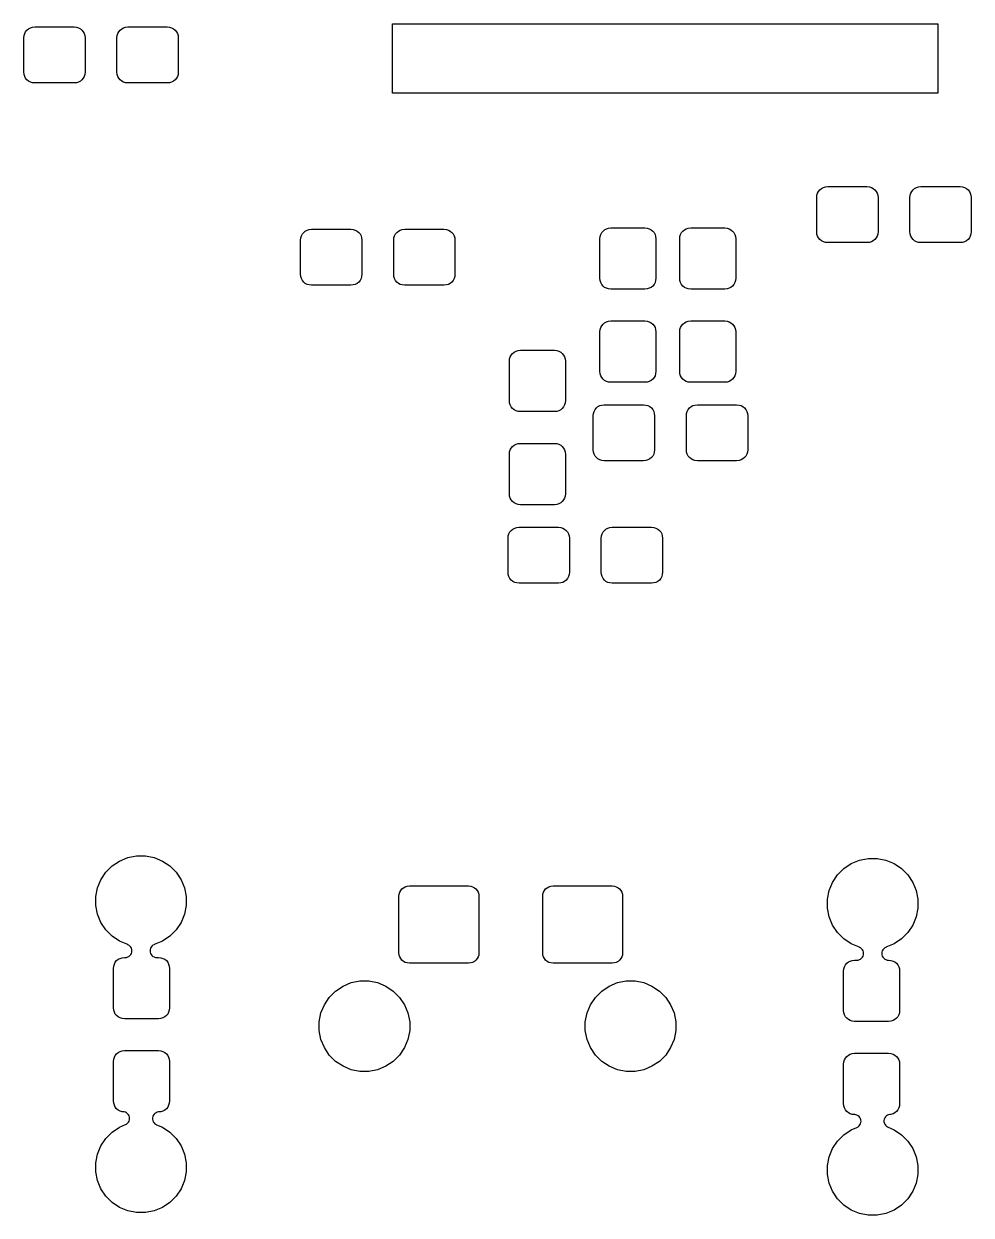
# Model space of a CAD drawing. Extents: x 52 to 208, y -131 to -34.
# Drawn here: x 163.76 to 181.57, y -107.73 to -85.35 of the extents above; entities that cross this region are included whole.
import ezdxf

# ---------------------------------------------------------------- set-up
doc = ezdxf.new("R2010")
doc.units = 0
doc.header["$MEASUREMENT"] = 0
doc.layers.add('BLACK', color=7, linetype='CONTINUOUS')

msp = doc.modelspace()

# ---------------------------------------------------------------- linework, layer by layer
at = {"layer": 'BLACK', "linetype": 'CONTINUOUS'}
for p, q in [((163.781, -85.532), (163.799, -85.4974)), ((163.799, -85.4974), (163.824, -85.4672)), ((163.824, -85.4672), (163.854, -85.4423)), ((163.854, -85.4423), (163.889, -85.4238)), ((163.889, -85.4238), (163.927, -85.4124)), ((163.927, -85.4124), (163.972, -85.408)), ((163.972, -85.408), (164.71, -85.408)), ((164.71, -85.408), (164.755, -85.4124)), ((164.755, -85.4124), (164.793, -85.4238)), ((164.793, -85.4238), (164.828, -85.4423)), ((164.828, -85.4423), (164.858, -85.4672)), ((164.858, -85.4672), (164.883, -85.4974)), ((164.883, -85.4974), (164.901, -85.532)), ((165.531, -85.532), (165.549, -85.4974)), ((165.549, -85.4974), (165.574, -85.4672)), ((165.574, -85.4672), (165.604, -85.4423)), ((165.604, -85.4423), (165.639, -85.4238)), ((165.639, -85.4238), (165.677, -85.4124)), ((165.677, -85.4124), (165.722, -85.408)), ((165.722, -85.408), (166.46, -85.408)), ((166.46, -85.408), (166.505, -85.4124)), ((166.505, -85.4124), (166.543, -85.4238)), ((166.543, -85.4238), (166.578, -85.4423)), ((166.578, -85.4423), (166.608, -85.4672)), ((166.608, -85.4672), (166.633, -85.4974)), ((166.633, -85.4974), (166.651, -85.532)), ((170.69, -86.651), (170.69, -85.349)), ((170.69, -85.349), (180.942, -85.349)), ((180.942, -85.349), (180.942, -86.651)), ((163.765, -85.6146), (163.769, -85.5695)), ((163.765, -86.2534), (163.765, -85.6146)), ((163.769, -85.5695), (163.781, -85.532)), ((164.901, -85.532), (164.913, -85.5695)), ((164.913, -85.5695), (164.917, -85.6146)), ((164.917, -85.6146), (164.917, -86.2534)), ((165.515, -85.6146), (165.519, -85.5695)), ((165.515, -86.2534), (165.515, -85.6146)), ((165.519, -85.5695), (165.531, -85.532)), ((166.651, -85.532), (166.663, -85.5695)), ((166.663, -85.5695), (166.667, -85.6146)), ((166.667, -85.6146), (166.667, -86.2534)), ((163.769, -86.2985), (163.765, -86.2534)), ((163.781, -86.336), (163.769, -86.2985)), ((163.799, -86.3706), (163.781, -86.336)), ((163.824, -86.4008), (163.799, -86.3706)), ((163.854, -86.4257), (163.824, -86.4008)), ((164.858, -86.4008), (164.828, -86.4257)), ((164.883, -86.3706), (164.858, -86.4008)), ((164.901, -86.336), (164.883, -86.3706)), ((164.913, -86.2985), (164.901, -86.336)), ((164.917, -86.2534), (164.913, -86.2985)), ((165.519, -86.2985), (165.515, -86.2534)), ((165.531, -86.336), (165.519, -86.2985)), ((165.549, -86.3706), (165.531, -86.336)), ((165.574, -86.4008), (165.549, -86.3706)), ((165.604, -86.4257), (165.574, -86.4008)), ((166.608, -86.4008), (166.578, -86.4257)), ((166.633, -86.3706), (166.608, -86.4008)), ((166.651, -86.336), (166.633, -86.3706)), ((166.663, -86.2985), (166.651, -86.336)), ((166.667, -86.2534), (166.663, -86.2985)), ((163.889, -86.4442), (163.854, -86.4257)), ((163.927, -86.4556), (163.889, -86.4442)), ((163.972, -86.46), (163.927, -86.4556)), ((164.71, -86.46), (163.972, -86.46)), ((164.755, -86.4556), (164.71, -86.46)), ((164.793, -86.4442), (164.755, -86.4556)), ((164.828, -86.4257), (164.793, -86.4442)), ((165.639, -86.4442), (165.604, -86.4257)), ((165.677, -86.4556), (165.639, -86.4442)), ((165.722, -86.46), (165.677, -86.4556)), ((166.46, -86.46), (165.722, -86.46)), ((166.505, -86.4556), (166.46, -86.46)), ((166.543, -86.4442), (166.505, -86.4556)), ((166.578, -86.4257), (166.543, -86.4442)), ((180.942, -86.651), (170.69, -86.651)), ((178.754, -88.4423), (178.789, -88.4238)), ((178.789, -88.4238), (178.827, -88.4124)), ((178.827, -88.4124), (178.872, -88.408)), ((178.872, -88.408), (179.61, -88.408)), ((179.61, -88.408), (179.655, -88.4124)), ((179.655, -88.4124), (179.693, -88.4238)), ((179.693, -88.4238), (179.728, -88.4423)), ((180.504, -88.4423), (180.539, -88.4238)), ((180.539, -88.4238), (180.577, -88.4124)), ((180.577, -88.4124), (180.622, -88.408)), ((180.622, -88.408), (181.36, -88.408)), ((181.36, -88.408), (181.405, -88.4124)), ((181.405, -88.4124), (181.443, -88.4238)), ((181.443, -88.4238), (181.478, -88.4423)), ((178.665, -88.6146), (178.669, -88.5695)), ((178.665, -89.2534), (178.665, -88.6146)), ((178.669, -88.5695), (178.681, -88.532)), ((178.681, -88.532), (178.699, -88.4974)), ((178.699, -88.4974), (178.724, -88.4672)), ((178.724, -88.4672), (178.754, -88.4423)), ((179.728, -88.4423), (179.758, -88.4672)), ((179.758, -88.4672), (179.783, -88.4974)), ((179.783, -88.4974), (179.801, -88.532)), ((179.801, -88.532), (179.813, -88.5695)), ((179.813, -88.5695), (179.817, -88.6146)), ((179.817, -88.6146), (179.817, -89.2534)), ((180.415, -88.6146), (180.419, -88.5695)), ((180.415, -89.2534), (180.415, -88.6146)), ((180.419, -88.5695), (180.431, -88.532)), ((180.431, -88.532), (180.449, -88.4974)), ((180.449, -88.4974), (180.474, -88.4672)), ((180.474, -88.4672), (180.504, -88.4423)), ((181.478, -88.4423), (181.508, -88.4672)), ((181.508, -88.4672), (181.533, -88.4974)), ((181.533, -88.4974), (181.551, -88.532)), ((181.551, -88.532), (181.563, -88.5695)), ((181.563, -88.5695), (181.567, -88.6146)), ((181.567, -88.6146), (181.567, -89.2534)), ((168.981, -89.332), (168.999, -89.2974)), ((168.999, -89.2974), (169.024, -89.2672)), ((169.024, -89.2672), (169.054, -89.2423)), ((169.054, -89.2423), (169.089, -89.2238)), ((169.089, -89.2238), (169.127, -89.2124)), ((169.127, -89.2124), (169.172, -89.208)), ((169.172, -89.208), (169.91, -89.208)), ((169.91, -89.208), (169.955, -89.2124)), ((169.955, -89.2124), (169.993, -89.2238)), ((169.993, -89.2238), (170.028, -89.2423)), ((170.028, -89.2423), (170.058, -89.2672)), ((170.058, -89.2672), (170.083, -89.2974)), ((170.083, -89.2974), (170.101, -89.332)), ((170.731, -89.332), (170.749, -89.2974)), ((170.749, -89.2974), (170.774, -89.2672)), ((170.774, -89.2672), (170.804, -89.2423)), ((170.804, -89.2423), (170.839, -89.2238)), ((170.839, -89.2238), (170.877, -89.2124)), ((170.877, -89.2124), (170.922, -89.208)), ((170.922, -89.208), (171.66, -89.208)), ((171.66, -89.208), (171.705, -89.2124)), ((171.705, -89.2124), (171.743, -89.2238)), ((171.743, -89.2238), (171.778, -89.2423)), ((171.778, -89.2423), (171.808, -89.2672)), ((171.808, -89.2672), (171.833, -89.2974)), ((171.833, -89.2974), (171.851, -89.332)), ((174.594, -89.3445), (174.606, -89.307)), ((174.606, -89.307), (174.624, -89.2724)), ((174.624, -89.2724), (174.649, -89.2422)), ((174.649, -89.2422), (174.679, -89.2173)), ((174.679, -89.2173), (174.714, -89.1988)), ((174.714, -89.1988), (174.752, -89.1874)), ((174.752, -89.1874), (174.797, -89.183)), ((174.797, -89.183), (175.435, -89.183)), ((175.435, -89.183), (175.48, -89.1874)), ((175.48, -89.1874), (175.518, -89.1988)), ((175.518, -89.1988), (175.553, -89.2173)), ((175.553, -89.2173), (175.583, -89.2422)), ((175.583, -89.2422), (175.608, -89.2724)), ((175.608, -89.2724), (175.626, -89.307)), ((175.626, -89.307), (175.638, -89.3445)), ((176.094, -89.3445), (176.106, -89.307)), ((176.106, -89.307), (176.124, -89.2724)), ((176.124, -89.2724), (176.149, -89.2422)), ((176.149, -89.2422), (176.179, -89.2173)), ((176.179, -89.2173), (176.214, -89.1988)), ((176.214, -89.1988), (176.252, -89.1874)), ((176.252, -89.1874), (176.297, -89.183)), ((176.297, -89.183), (176.935, -89.183)), ((176.935, -89.183), (176.98, -89.1874)), ((176.98, -89.1874), (177.018, -89.1988)), ((177.018, -89.1988), (177.053, -89.2173)), ((177.053, -89.2173), (177.083, -89.2422)), ((177.083, -89.2422), (177.108, -89.2724)), ((177.108, -89.2724), (177.126, -89.307)), ((177.126, -89.307), (177.138, -89.3445)), ((178.669, -89.2985), (178.665, -89.2534)), ((178.681, -89.336), (178.669, -89.2985)), ((179.813, -89.2985), (179.801, -89.336)), ((179.817, -89.2534), (179.813, -89.2985)), ((180.419, -89.2985), (180.415, -89.2534)), ((180.431, -89.336), (180.419, -89.2985)), ((181.563, -89.2985), (181.551, -89.336)), ((181.567, -89.2534), (181.563, -89.2985)), ((168.965, -89.4146), (168.969, -89.3695)), ((168.965, -90.0534), (168.965, -89.4146)), ((168.969, -89.3695), (168.981, -89.332)), ((170.101, -89.332), (170.113, -89.3695)), ((170.113, -89.3695), (170.117, -89.4146)), ((170.117, -89.4146), (170.117, -90.0534)), ((170.715, -89.4146), (170.719, -89.3695)), ((170.715, -90.0534), (170.715, -89.4146)), ((170.719, -89.3695), (170.731, -89.332)), ((171.851, -89.332), (171.863, -89.3695)), ((171.863, -89.3695), (171.867, -89.4146)), ((171.867, -89.4146), (171.867, -90.0534)), ((174.59, -89.3896), (174.594, -89.3445)), ((174.59, -90.1284), (174.59, -89.3896)), ((175.638, -89.3445), (175.642, -89.3896)), ((175.642, -89.3896), (175.642, -90.1284)), ((176.09, -89.3896), (176.094, -89.3445)), ((176.09, -90.1284), (176.09, -89.3896)), ((177.138, -89.3445), (177.142, -89.3896)), ((177.142, -89.3896), (177.142, -90.1284)), ((178.699, -89.3706), (178.681, -89.336)), ((178.724, -89.4008), (178.699, -89.3706)), ((178.754, -89.4257), (178.724, -89.4008)), ((178.789, -89.4442), (178.754, -89.4257)), ((178.827, -89.4556), (178.789, -89.4442)), ((178.872, -89.46), (178.827, -89.4556)), ((179.61, -89.46), (178.872, -89.46)), ((179.655, -89.4556), (179.61, -89.46)), ((179.693, -89.4442), (179.655, -89.4556)), ((179.728, -89.4257), (179.693, -89.4442)), ((179.758, -89.4008), (179.728, -89.4257)), ((179.783, -89.3706), (179.758, -89.4008)), ((179.801, -89.336), (179.783, -89.3706)), ((180.449, -89.3706), (180.431, -89.336)), ((180.474, -89.4008), (180.449, -89.3706)), ((180.504, -89.4257), (180.474, -89.4008)), ((180.539, -89.4442), (180.504, -89.4257)), ((180.577, -89.4556), (180.539, -89.4442)), ((180.622, -89.46), (180.577, -89.4556)), ((181.36, -89.46), (180.622, -89.46)), ((181.405, -89.4556), (181.36, -89.46)), ((181.443, -89.4442), (181.405, -89.4556)), ((181.478, -89.4257), (181.443, -89.4442)), ((181.508, -89.4008), (181.478, -89.4257)), ((181.533, -89.3706), (181.508, -89.4008)), ((181.551, -89.336), (181.533, -89.3706)), ((168.969, -90.0985), (168.965, -90.0534)), ((168.981, -90.136), (168.969, -90.0985)), ((168.999, -90.1706), (168.981, -90.136)), ((169.024, -90.2008), (168.999, -90.1706)), ((169.054, -90.2257), (169.024, -90.2008)), ((170.058, -90.2008), (170.028, -90.2257)), ((170.083, -90.1706), (170.058, -90.2008)), ((170.101, -90.136), (170.083, -90.1706)), ((170.113, -90.0985), (170.101, -90.136)), ((170.117, -90.0534), (170.113, -90.0985)), ((170.719, -90.0985), (170.715, -90.0534)), ((170.731, -90.136), (170.719, -90.0985)), ((170.749, -90.1706), (170.731, -90.136)), ((170.774, -90.2008), (170.749, -90.1706)), ((170.804, -90.2257), (170.774, -90.2008)), ((171.808, -90.2008), (171.778, -90.2257)), ((171.833, -90.1706), (171.808, -90.2008)), ((171.851, -90.136), (171.833, -90.1706)), ((171.863, -90.0985), (171.851, -90.136)), ((171.867, -90.0534), (171.863, -90.0985)), ((174.594, -90.1735), (174.59, -90.1284)), ((174.606, -90.211), (174.594, -90.1735)), ((174.624, -90.2456), (174.606, -90.211)), ((175.626, -90.211), (175.608, -90.2456)), ((175.638, -90.1735), (175.626, -90.211)), ((175.642, -90.1284), (175.638, -90.1735)), ((176.094, -90.1735), (176.09, -90.1284)), ((176.106, -90.211), (176.094, -90.1735)), ((176.124, -90.2456), (176.106, -90.211)), ((177.126, -90.211), (177.108, -90.2456)), ((177.138, -90.1735), (177.126, -90.211)), ((177.142, -90.1284), (177.138, -90.1735)), ((169.089, -90.2442), (169.054, -90.2257)), ((169.127, -90.2556), (169.089, -90.2442)), ((169.172, -90.26), (169.127, -90.2556)), ((169.91, -90.26), (169.172, -90.26)), ((169.955, -90.2556), (169.91, -90.26)), ((169.993, -90.2442), (169.955, -90.2556)), ((170.028, -90.2257), (169.993, -90.2442)), ((170.839, -90.2442), (170.804, -90.2257)), ((170.877, -90.2556), (170.839, -90.2442)), ((170.922, -90.26), (170.877, -90.2556)), ((171.66, -90.26), (170.922, -90.26)), ((171.705, -90.2556), (171.66, -90.26)), ((171.743, -90.2442), (171.705, -90.2556)), ((171.778, -90.2257), (171.743, -90.2442)), ((174.649, -90.2758), (174.624, -90.2456)), ((174.679, -90.3007), (174.649, -90.2758)), ((174.714, -90.3192), (174.679, -90.3007)), ((174.752, -90.3306), (174.714, -90.3192)), ((174.797, -90.335), (174.752, -90.3306)), ((175.435, -90.335), (174.797, -90.335)), ((175.48, -90.3306), (175.435, -90.335)), ((175.518, -90.3192), (175.48, -90.3306)), ((175.553, -90.3007), (175.518, -90.3192)), ((175.583, -90.2758), (175.553, -90.3007)), ((175.608, -90.2456), (175.583, -90.2758)), ((176.149, -90.2758), (176.124, -90.2456)), ((176.179, -90.3007), (176.149, -90.2758)), ((176.214, -90.3192), (176.179, -90.3007)), ((176.252, -90.3306), (176.214, -90.3192)), ((176.297, -90.335), (176.252, -90.3306)), ((176.935, -90.335), (176.297, -90.335)), ((176.98, -90.3306), (176.935, -90.335)), ((177.018, -90.3192), (176.98, -90.3306)), ((177.053, -90.3007), (177.018, -90.3192)), ((177.083, -90.2758), (177.053, -90.3007)), ((177.108, -90.2456), (177.083, -90.2758)), ((174.59, -91.1396), (174.594, -91.0945)), ((174.594, -91.0945), (174.606, -91.057)), ((174.606, -91.057), (174.624, -91.0224)), ((174.624, -91.0224), (174.649, -90.9922)), ((174.649, -90.9922), (174.679, -90.9673)), ((174.679, -90.9673), (174.714, -90.9488)), ((174.714, -90.9488), (174.752, -90.9374)), ((174.752, -90.9374), (174.797, -90.933)), ((174.797, -90.933), (175.435, -90.933)), ((175.435, -90.933), (175.48, -90.9374)), ((175.48, -90.9374), (175.518, -90.9488)), ((175.518, -90.9488), (175.553, -90.9673)), ((175.553, -90.9673), (175.583, -90.9922)), ((175.583, -90.9922), (175.608, -91.0224)), ((175.608, -91.0224), (175.626, -91.057)), ((175.626, -91.057), (175.638, -91.0945)), ((175.638, -91.0945), (175.642, -91.1396)), ((176.09, -91.1396), (176.094, -91.0945)), ((176.094, -91.0945), (176.106, -91.057)), ((176.106, -91.057), (176.124, -91.0224)), ((176.124, -91.0224), (176.149, -90.9922)), ((176.149, -90.9922), (176.179, -90.9673)), ((176.179, -90.9673), (176.214, -90.9488)), ((176.214, -90.9488), (176.252, -90.9374)), ((176.252, -90.9374), (176.297, -90.933)), ((176.297, -90.933), (176.935, -90.933)), ((176.935, -90.933), (176.98, -90.9374)), ((176.98, -90.9374), (177.018, -90.9488)), ((177.018, -90.9488), (177.053, -90.9673)), ((177.053, -90.9673), (177.083, -90.9922)), ((177.083, -90.9922), (177.108, -91.0224)), ((177.108, -91.0224), (177.126, -91.057)), ((177.126, -91.057), (177.138, -91.0945)), ((177.138, -91.0945), (177.142, -91.1396)), ((174.59, -91.8784), (174.59, -91.1396)), ((175.642, -91.1396), (175.642, -91.8784)), ((176.09, -91.8784), (176.09, -91.1396)), ((177.142, -91.1396), (177.142, -91.8784)), ((172.924, -91.5724), (172.949, -91.5422)), ((172.949, -91.5422), (172.979, -91.5173)), ((172.979, -91.5173), (173.014, -91.4988)), ((173.014, -91.4988), (173.052, -91.4874)), ((173.052, -91.4874), (173.097, -91.483)), ((173.097, -91.483), (173.735, -91.483)), ((173.735, -91.483), (173.78, -91.4874)), ((173.78, -91.4874), (173.818, -91.4988)), ((173.818, -91.4988), (173.853, -91.5173)), ((173.853, -91.5173), (173.883, -91.5422)), ((173.883, -91.5422), (173.908, -91.5724)), ((172.89, -91.6896), (172.894, -91.6445)), ((172.89, -92.4284), (172.89, -91.6896)), ((172.894, -91.6445), (172.906, -91.607)), ((172.906, -91.607), (172.924, -91.5724)), ((173.908, -91.5724), (173.926, -91.607)), ((173.926, -91.607), (173.938, -91.6445)), ((173.938, -91.6445), (173.942, -91.6896)), ((173.942, -91.6896), (173.942, -92.4284)), ((174.594, -91.9235), (174.59, -91.8784)), ((174.606, -91.961), (174.594, -91.9235)), ((174.624, -91.9956), (174.606, -91.961)), ((174.649, -92.0258), (174.624, -91.9956)), ((175.608, -91.9956), (175.583, -92.0258)), ((175.626, -91.961), (175.608, -91.9956)), ((175.638, -91.9235), (175.626, -91.961)), ((175.642, -91.8784), (175.638, -91.9235)), ((176.094, -91.9235), (176.09, -91.8784)), ((176.106, -91.961), (176.094, -91.9235)), ((176.124, -91.9956), (176.106, -91.961)), ((176.149, -92.0258), (176.124, -91.9956)), ((177.108, -91.9956), (177.083, -92.0258)), ((177.126, -91.961), (177.108, -91.9956)), ((177.138, -91.9235), (177.126, -91.961)), ((177.142, -91.8784), (177.138, -91.9235)), ((174.679, -92.0507), (174.649, -92.0258)), ((174.714, -92.0692), (174.679, -92.0507)), ((174.752, -92.0806), (174.714, -92.0692)), ((174.797, -92.085), (174.752, -92.0806)), ((175.435, -92.085), (174.797, -92.085)), ((175.48, -92.0806), (175.435, -92.085)), ((175.518, -92.0692), (175.48, -92.0806)), ((175.553, -92.0507), (175.518, -92.0692)), ((175.583, -92.0258), (175.553, -92.0507)), ((176.179, -92.0507), (176.149, -92.0258)), ((176.214, -92.0692), (176.179, -92.0507)), ((176.252, -92.0806), (176.214, -92.0692)), ((176.297, -92.085), (176.252, -92.0806)), ((176.935, -92.085), (176.297, -92.085)), ((176.98, -92.0806), (176.935, -92.085)), ((177.018, -92.0692), (176.98, -92.0806)), ((177.053, -92.0507), (177.018, -92.0692)), ((177.083, -92.0258), (177.053, -92.0507)), ((172.894, -92.4735), (172.89, -92.4284)), ((173.942, -92.4284), (173.938, -92.4735)), ((172.906, -92.511), (172.894, -92.4735)), ((172.924, -92.5456), (172.906, -92.511)), ((172.949, -92.5758), (172.924, -92.5456)), ((172.979, -92.6007), (172.949, -92.5758)), ((173.014, -92.6192), (172.979, -92.6007)), ((173.052, -92.6306), (173.014, -92.6192)), ((173.097, -92.635), (173.052, -92.6306)), ((173.735, -92.635), (173.097, -92.635)), ((173.78, -92.6306), (173.735, -92.635)), ((173.818, -92.6192), (173.78, -92.6306)), ((173.853, -92.6007), (173.818, -92.6192)), ((173.883, -92.5758), (173.853, -92.6007)), ((173.908, -92.5456), (173.883, -92.5758)), ((173.926, -92.511), (173.908, -92.5456)), ((173.938, -92.4735), (173.926, -92.511)), ((174.465, -92.7146), (174.469, -92.6695)), ((174.469, -92.6695), (174.481, -92.632)), ((174.481, -92.632), (174.499, -92.5974)), ((174.499, -92.5974), (174.524, -92.5672)), ((174.524, -92.5672), (174.554, -92.5423)), ((174.554, -92.5423), (174.589, -92.5238)), ((174.589, -92.5238), (174.627, -92.5124)), ((174.627, -92.5124), (174.672, -92.508)), ((174.672, -92.508), (175.41, -92.508)), ((175.41, -92.508), (175.455, -92.5124)), ((175.455, -92.5124), (175.493, -92.5238)), ((175.493, -92.5238), (175.528, -92.5423)), ((175.528, -92.5423), (175.558, -92.5672)), ((175.558, -92.5672), (175.583, -92.5974)), ((175.583, -92.5974), (175.601, -92.632)), ((175.601, -92.632), (175.613, -92.6695)), ((175.613, -92.6695), (175.617, -92.7146)), ((176.215, -92.7146), (176.219, -92.6695)), ((176.219, -92.6695), (176.231, -92.632)), ((176.231, -92.632), (176.249, -92.5974)), ((176.249, -92.5974), (176.274, -92.5672)), ((176.274, -92.5672), (176.304, -92.5423)), ((176.304, -92.5423), (176.339, -92.5238)), ((176.339, -92.5238), (176.377, -92.5124)), ((176.377, -92.5124), (176.422, -92.508)), ((176.422, -92.508), (177.16, -92.508)), ((177.16, -92.508), (177.205, -92.5124)), ((177.205, -92.5124), (177.243, -92.5238)), ((177.243, -92.5238), (177.278, -92.5423)), ((177.278, -92.5423), (177.308, -92.5672)), ((177.308, -92.5672), (177.333, -92.5974)), ((177.333, -92.5974), (177.351, -92.632)), ((177.351, -92.632), (177.363, -92.6695)), ((177.363, -92.6695), (177.367, -92.7146)), ((174.465, -93.3534), (174.465, -92.7146)), ((175.617, -92.7146), (175.617, -93.3534)), ((176.215, -93.3534), (176.215, -92.7146)), ((177.367, -92.7146), (177.367, -93.3534)), ((172.906, -93.357), (172.924, -93.3224)), ((172.924, -93.3224), (172.949, -93.2922)), ((172.949, -93.2922), (172.979, -93.2673)), ((172.979, -93.2673), (173.014, -93.2488)), ((173.014, -93.2488), (173.052, -93.2374)), ((173.052, -93.2374), (173.097, -93.233)), ((173.097, -93.233), (173.735, -93.233)), ((173.735, -93.233), (173.78, -93.2374)), ((173.78, -93.2374), (173.818, -93.2488)), ((173.818, -93.2488), (173.853, -93.2673)), ((173.853, -93.2673), (173.883, -93.2922)), ((173.883, -93.2922), (173.908, -93.3224)), ((173.908, -93.3224), (173.926, -93.357)), ((172.89, -93.4396), (172.894, -93.3945)), ((172.89, -94.1784), (172.89, -93.4396)), ((172.894, -93.3945), (172.906, -93.357)), ((173.926, -93.357), (173.938, -93.3945)), ((173.938, -93.3945), (173.942, -93.4396)), ((173.942, -93.4396), (173.942, -94.1784)), ((174.469, -93.3985), (174.465, -93.3534)), ((174.481, -93.436), (174.469, -93.3985)), ((174.499, -93.4706), (174.481, -93.436)), ((174.524, -93.5008), (174.499, -93.4706)), ((174.554, -93.5257), (174.524, -93.5008)), ((174.589, -93.5442), (174.554, -93.5257)), ((174.627, -93.5556), (174.589, -93.5442)), ((174.672, -93.56), (174.627, -93.5556)), ((175.41, -93.56), (174.672, -93.56)), ((175.455, -93.5556), (175.41, -93.56)), ((175.493, -93.5442), (175.455, -93.5556)), ((175.528, -93.5257), (175.493, -93.5442)), ((175.558, -93.5008), (175.528, -93.5257)), ((175.583, -93.4706), (175.558, -93.5008)), ((175.601, -93.436), (175.583, -93.4706)), ((175.613, -93.3985), (175.601, -93.436)), ((175.617, -93.3534), (175.613, -93.3985)), ((176.219, -93.3985), (176.215, -93.3534)), ((176.231, -93.436), (176.219, -93.3985)), ((176.249, -93.4706), (176.231, -93.436)), ((176.274, -93.5008), (176.249, -93.4706)), ((176.304, -93.5257), (176.274, -93.5008)), ((176.339, -93.5442), (176.304, -93.5257)), ((176.377, -93.5556), (176.339, -93.5442)), ((176.422, -93.56), (176.377, -93.5556)), ((177.16, -93.56), (176.422, -93.56)), ((177.205, -93.5556), (177.16, -93.56)), ((177.243, -93.5442), (177.205, -93.5556)), ((177.278, -93.5257), (177.243, -93.5442)), ((177.308, -93.5008), (177.278, -93.5257)), ((177.333, -93.4706), (177.308, -93.5008)), ((177.351, -93.436), (177.333, -93.4706)), ((177.363, -93.3985), (177.351, -93.436)), ((177.367, -93.3534), (177.363, -93.3985)), ((172.894, -94.2235), (172.89, -94.1784)), ((172.906, -94.261), (172.894, -94.2235)), ((173.938, -94.2235), (173.926, -94.261)), ((173.942, -94.1784), (173.938, -94.2235)), ((172.924, -94.2956), (172.906, -94.261)), ((172.949, -94.3258), (172.924, -94.2956)), ((172.979, -94.3507), (172.949, -94.3258)), ((173.014, -94.3692), (172.979, -94.3507)), ((173.052, -94.3806), (173.014, -94.3692)), ((173.097, -94.385), (173.052, -94.3806)), ((173.735, -94.385), (173.097, -94.385)), ((173.78, -94.3806), (173.735, -94.385)), ((173.818, -94.3692), (173.78, -94.3806)), ((173.853, -94.3507), (173.818, -94.3692)), ((173.883, -94.3258), (173.853, -94.3507)), ((173.908, -94.2956), (173.883, -94.3258)), ((173.926, -94.261), (173.908, -94.2956)), ((172.881, -94.932), (172.899, -94.8974)), ((172.899, -94.8974), (172.924, -94.8672)), ((172.924, -94.8672), (172.954, -94.8423)), ((172.954, -94.8423), (172.989, -94.8238)), ((172.989, -94.8238), (173.027, -94.8124)), ((173.027, -94.8124), (173.072, -94.808)), ((173.072, -94.808), (173.81, -94.808)), ((173.81, -94.808), (173.855, -94.8124)), ((173.855, -94.8124), (173.893, -94.8238)), ((173.893, -94.8238), (173.928, -94.8423)), ((173.928, -94.8423), (173.958, -94.8672)), ((173.958, -94.8672), (173.983, -94.8974)), ((173.983, -94.8974), (174.001, -94.932)), ((174.631, -94.932), (174.649, -94.8974)), ((174.649, -94.8974), (174.674, -94.8672)), ((174.674, -94.8672), (174.704, -94.8423)), ((174.704, -94.8423), (174.739, -94.8238)), ((174.739, -94.8238), (174.777, -94.8124)), ((174.777, -94.8124), (174.822, -94.808)), ((174.822, -94.808), (175.56, -94.808)), ((175.56, -94.808), (175.605, -94.8124)), ((175.605, -94.8124), (175.643, -94.8238)), ((175.643, -94.8238), (175.678, -94.8423)), ((175.678, -94.8423), (175.708, -94.8672)), ((175.708, -94.8672), (175.733, -94.8974)), ((175.733, -94.8974), (175.751, -94.932)), ((172.865, -95.0146), (172.869, -94.9695)), ((172.865, -95.6534), (172.865, -95.0146)), ((172.869, -94.9695), (172.881, -94.932)), ((174.001, -94.932), (174.013, -94.9695)), ((174.013, -94.9695), (174.017, -95.0146)), ((174.017, -95.0146), (174.017, -95.6534)), ((174.615, -95.0146), (174.619, -94.9695)), ((174.615, -95.6534), (174.615, -95.0146)), ((174.619, -94.9695), (174.631, -94.932)), ((175.751, -94.932), (175.763, -94.9695)), ((175.763, -94.9695), (175.767, -95.0146)), ((175.767, -95.0146), (175.767, -95.6534)), ((172.869, -95.6985), (172.865, -95.6534)), ((172.881, -95.736), (172.869, -95.6985)), ((172.899, -95.7706), (172.881, -95.736)), ((172.924, -95.8008), (172.899, -95.7706)), ((172.954, -95.8257), (172.924, -95.8008)), ((173.958, -95.8008), (173.928, -95.8257)), ((173.983, -95.7706), (173.958, -95.8008)), ((174.001, -95.736), (173.983, -95.7706)), ((174.013, -95.6985), (174.001, -95.736)), ((174.017, -95.6534), (174.013, -95.6985)), ((174.619, -95.6985), (174.615, -95.6534)), ((174.631, -95.736), (174.619, -95.6985)), ((174.649, -95.7706), (174.631, -95.736)), ((174.674, -95.8008), (174.649, -95.7706)), ((174.704, -95.8257), (174.674, -95.8008)), ((175.708, -95.8008), (175.678, -95.8257)), ((175.733, -95.7706), (175.708, -95.8008)), ((175.751, -95.736), (175.733, -95.7706)), ((175.763, -95.6985), (175.751, -95.736)), ((175.767, -95.6534), (175.763, -95.6985)), ((172.989, -95.8442), (172.954, -95.8257)), ((173.027, -95.8556), (172.989, -95.8442)), ((173.072, -95.86), (173.027, -95.8556)), ((173.81, -95.86), (173.072, -95.86)), ((173.855, -95.8556), (173.81, -95.86)), ((173.893, -95.8442), (173.855, -95.8556)), ((173.928, -95.8257), (173.893, -95.8442)), ((174.739, -95.8442), (174.704, -95.8257)), ((174.777, -95.8556), (174.739, -95.8442)), ((174.822, -95.86), (174.777, -95.8556)), ((175.56, -95.86), (174.822, -95.86)), ((175.605, -95.8556), (175.56, -95.86)), ((175.643, -95.8442), (175.605, -95.8556)), ((175.678, -95.8257), (175.643, -95.8442)), ((165.305, -101.292), (165.424, -101.173)), ((165.424, -101.173), (165.563, -101.08)), ((165.563, -101.08), (165.718, -101.016)), ((165.718, -101.016), (165.882, -100.983)), ((165.882, -100.983), (166.05, -100.983)), ((166.05, -100.983), (166.214, -101.016)), ((166.214, -101.016), (166.369, -101.08)), ((166.369, -101.08), (166.508, -101.173)), ((166.508, -101.173), (166.627, -101.292)), ((179.174, -101.223), (179.313, -101.13)), ((179.313, -101.13), (179.468, -101.066)), ((179.468, -101.066), (179.632, -101.033)), ((179.632, -101.033), (179.8, -101.033)), ((179.8, -101.033), (179.964, -101.066)), ((179.964, -101.066), (180.119, -101.13)), ((180.119, -101.13), (180.258, -101.223)), ((165.212, -101.431), (165.305, -101.292)), ((166.627, -101.292), (166.72, -101.431)), ((178.962, -101.481), (179.055, -101.342)), ((179.055, -101.342), (179.174, -101.223)), ((180.258, -101.223), (180.377, -101.342)), ((180.377, -101.342), (180.47, -101.481)), ((165.115, -101.75), (165.148, -101.586)), ((165.148, -101.586), (165.212, -101.431)), ((166.72, -101.431), (166.784, -101.586)), ((166.784, -101.586), (166.817, -101.75)), ((170.848, -101.633), (170.871, -101.604)), ((170.871, -101.604), (170.9, -101.581)), ((170.9, -101.581), (170.933, -101.563)), ((170.933, -101.563), (170.968, -101.552)), ((170.968, -101.552), (171.011, -101.548)), ((171.011, -101.548), (172.121, -101.548)), ((172.121, -101.548), (172.164, -101.552)), ((172.164, -101.552), (172.199, -101.563)), ((172.199, -101.563), (172.232, -101.581)), ((172.232, -101.581), (172.261, -101.604)), ((172.261, -101.604), (172.284, -101.633)), ((173.548, -101.633), (173.571, -101.604)), ((173.571, -101.604), (173.6, -101.581)), ((173.6, -101.581), (173.633, -101.563)), ((173.633, -101.563), (173.668, -101.552)), ((173.668, -101.552), (173.711, -101.548)), ((173.711, -101.548), (174.821, -101.548)), ((174.821, -101.548), (174.864, -101.552)), ((174.864, -101.552), (174.899, -101.563)), ((174.899, -101.563), (174.932, -101.581)), ((174.932, -101.581), (174.961, -101.604)), ((174.961, -101.604), (174.984, -101.633)), ((178.898, -101.636), (178.962, -101.481)), ((180.47, -101.481), (180.534, -101.636)), ((165.115, -101.918), (165.115, -101.75)), ((166.817, -101.75), (166.817, -101.918)), ((170.815, -101.744), (170.819, -101.701)), ((170.815, -102.804), (170.815, -101.744)), ((170.819, -101.701), (170.83, -101.666)), ((170.83, -101.666), (170.848, -101.633)), ((172.284, -101.633), (172.302, -101.666)), ((172.302, -101.666), (172.313, -101.701)), ((172.313, -101.701), (172.317, -101.744)), ((172.317, -101.744), (172.317, -102.804)), ((173.515, -101.744), (173.519, -101.701)), ((173.515, -102.804), (173.515, -101.744)), ((173.519, -101.701), (173.53, -101.666)), ((173.53, -101.666), (173.548, -101.633)), ((174.984, -101.633), (175.002, -101.666)), ((175.002, -101.666), (175.013, -101.701)), ((175.013, -101.701), (175.017, -101.744)), ((175.017, -101.744), (175.017, -102.804)), ((178.865, -101.8), (178.898, -101.636)), ((178.865, -101.968), (178.865, -101.8)), ((180.534, -101.636), (180.567, -101.8)), ((180.567, -101.8), (180.567, -101.968)), ((165.148, -102.082), (165.115, -101.918)), ((166.817, -101.918), (166.784, -102.082)), ((178.898, -102.132), (178.865, -101.968)), ((180.567, -101.968), (180.534, -102.132)), ((165.212, -102.237), (165.148, -102.082)), ((165.305, -102.376), (165.212, -102.237)), ((166.72, -102.237), (166.627, -102.376)), ((166.784, -102.082), (166.72, -102.237)), ((178.962, -102.287), (178.898, -102.132)), ((179.055, -102.426), (178.962, -102.287)), ((180.47, -102.287), (180.377, -102.426)), ((180.534, -102.132), (180.47, -102.287)), ((165.424, -102.495), (165.305, -102.376)), ((165.563, -102.588), (165.424, -102.495)), ((166.508, -102.495), (166.369, -102.588)), ((166.627, -102.376), (166.508, -102.495)), ((179.174, -102.545), (179.055, -102.426)), ((180.377, -102.426), (180.258, -102.545)), ((165.718, -102.652), (165.563, -102.588)), ((165.718, -102.653), (165.718, -102.652)), ((165.718, -102.652), (165.718, -102.652)), ((165.74, -102.664), (165.718, -102.653)), ((165.759, -102.68), (165.74, -102.664)), ((165.774, -102.699), (165.759, -102.68)), ((165.786, -102.72), (165.774, -102.699)), ((165.793, -102.744), (165.786, -102.72)), ((165.795, -102.768), (165.793, -102.744)), ((166.139, -102.744), (166.137, -102.768)), ((166.146, -102.72), (166.139, -102.744)), ((166.158, -102.699), (166.146, -102.72)), ((166.173, -102.68), (166.158, -102.699)), ((166.192, -102.664), (166.173, -102.68)), ((166.214, -102.653), (166.192, -102.664)), ((166.369, -102.588), (166.214, -102.652)), ((166.214, -102.652), (166.214, -102.652)), ((166.214, -102.652), (166.214, -102.653)), ((179.313, -102.638), (179.174, -102.545)), ((179.468, -102.702), (179.313, -102.638)), ((179.468, -102.703), (179.468, -102.702)), ((179.468, -102.702), (179.468, -102.702)), ((179.49, -102.714), (179.468, -102.703)), ((179.509, -102.73), (179.49, -102.714)), ((179.524, -102.749), (179.509, -102.73)), ((179.536, -102.77), (179.524, -102.749)), ((179.908, -102.749), (179.896, -102.77)), ((179.923, -102.73), (179.908, -102.749)), ((179.942, -102.714), (179.923, -102.73)), ((179.964, -102.703), (179.942, -102.714)), ((180.119, -102.638), (179.964, -102.702)), ((179.964, -102.702), (179.964, -102.702)), ((179.964, -102.702), (179.964, -102.703)), ((180.258, -102.545), (180.119, -102.638)), ((165.484, -102.982), (165.509, -102.952)), ((165.509, -102.952), (165.539, -102.927)), ((165.539, -102.927), (165.574, -102.909)), ((165.574, -102.909), (165.612, -102.897)), ((165.612, -102.897), (165.657, -102.893)), ((165.657, -102.893), (165.67, -102.893)), ((165.67, -102.893), (165.695, -102.891)), ((165.695, -102.891), (165.718, -102.883)), ((165.718, -102.883), (165.74, -102.872)), ((165.74, -102.872), (165.759, -102.856)), ((165.759, -102.856), (165.774, -102.837)), ((165.774, -102.837), (165.786, -102.816)), ((165.786, -102.816), (165.793, -102.792)), ((165.793, -102.792), (165.795, -102.768)), ((166.137, -102.768), (166.139, -102.792)), ((166.139, -102.792), (166.146, -102.816)), ((166.146, -102.816), (166.158, -102.837)), ((166.158, -102.837), (166.173, -102.856)), ((166.173, -102.856), (166.192, -102.872)), ((166.192, -102.872), (166.214, -102.883)), ((166.214, -102.883), (166.237, -102.891)), ((166.237, -102.891), (166.262, -102.893)), ((166.262, -102.893), (166.295, -102.893)), ((166.295, -102.893), (166.34, -102.897)), ((166.34, -102.897), (166.378, -102.909)), ((166.378, -102.909), (166.413, -102.927)), ((166.413, -102.927), (166.443, -102.952)), ((166.443, -102.952), (166.468, -102.982)), ((170.819, -102.847), (170.815, -102.804)), ((170.83, -102.882), (170.819, -102.847)), ((170.848, -102.915), (170.83, -102.882)), ((170.871, -102.944), (170.848, -102.915)), ((170.9, -102.967), (170.871, -102.944)), ((170.933, -102.985), (170.9, -102.967)), ((172.232, -102.967), (172.199, -102.985)), ((172.261, -102.944), (172.232, -102.967)), ((172.284, -102.915), (172.261, -102.944)), ((172.302, -102.882), (172.284, -102.915)), ((172.313, -102.847), (172.302, -102.882)), ((172.317, -102.804), (172.313, -102.847)), ((173.519, -102.847), (173.515, -102.804)), ((173.53, -102.882), (173.519, -102.847)), ((173.548, -102.915), (173.53, -102.882)), ((173.571, -102.944), (173.548, -102.915)), ((173.6, -102.967), (173.571, -102.944)), ((173.633, -102.985), (173.6, -102.967)), ((174.932, -102.967), (174.899, -102.985)), ((174.961, -102.944), (174.932, -102.967)), ((174.984, -102.915), (174.961, -102.944)), ((175.002, -102.882), (174.984, -102.915)), ((175.013, -102.847), (175.002, -102.882)), ((175.017, -102.804), (175.013, -102.847)), ((179.259, -102.977), (179.294, -102.959)), ((179.294, -102.959), (179.332, -102.947)), ((179.332, -102.947), (179.377, -102.943)), ((179.377, -102.943), (179.42, -102.943)), ((179.42, -102.943), (179.445, -102.941)), ((179.445, -102.941), (179.468, -102.933)), ((179.468, -102.933), (179.49, -102.922)), ((179.49, -102.922), (179.509, -102.906)), ((179.509, -102.906), (179.524, -102.887)), ((179.524, -102.887), (179.536, -102.866)), ((179.543, -102.794), (179.536, -102.77)), ((179.536, -102.866), (179.543, -102.842)), ((179.545, -102.818), (179.543, -102.794)), ((179.543, -102.842), (179.545, -102.818)), ((179.889, -102.794), (179.887, -102.818)), ((179.887, -102.818), (179.889, -102.842)), ((179.896, -102.77), (179.889, -102.794)), ((179.889, -102.842), (179.896, -102.866)), ((179.896, -102.866), (179.908, -102.887)), ((179.908, -102.887), (179.923, -102.906)), ((179.923, -102.906), (179.942, -102.922)), ((179.942, -102.922), (179.964, -102.933)), ((179.964, -102.933), (179.987, -102.941)), ((179.987, -102.941), (180.012, -102.943)), ((180.012, -102.943), (180.015, -102.943)), ((180.015, -102.943), (180.06, -102.947)), ((180.06, -102.947), (180.098, -102.959)), ((180.098, -102.959), (180.133, -102.977)), ((165.45, -103.1), (165.454, -103.055)), ((165.45, -103.838), (165.45, -103.1)), ((165.454, -103.055), (165.466, -103.017)), ((165.466, -103.017), (165.484, -102.982)), ((166.468, -102.982), (166.486, -103.017)), ((166.486, -103.017), (166.498, -103.055)), ((166.498, -103.055), (166.502, -103.1)), ((166.502, -103.1), (166.502, -103.838)), ((170.968, -102.996), (170.933, -102.985)), ((171.011, -103), (170.968, -102.996)), ((172.121, -103), (171.011, -103)), ((172.164, -102.996), (172.121, -103)), ((172.199, -102.985), (172.164, -102.996)), ((173.668, -102.996), (173.633, -102.985)), ((173.711, -103), (173.668, -102.996)), ((174.821, -103), (173.711, -103)), ((174.864, -102.996), (174.821, -103)), ((174.899, -102.985), (174.864, -102.996)), ((179.17, -103.15), (179.174, -103.105)), ((179.17, -103.888), (179.17, -103.15)), ((179.174, -103.105), (179.186, -103.067)), ((179.186, -103.067), (179.204, -103.032)), ((179.204, -103.032), (179.229, -103.002)), ((179.229, -103.002), (179.259, -102.977)), ((180.133, -102.977), (180.163, -103.002)), ((180.163, -103.002), (180.188, -103.032)), ((180.188, -103.032), (180.206, -103.067)), ((180.206, -103.067), (180.218, -103.105)), ((180.218, -103.105), (180.222, -103.15)), ((180.222, -103.15), (180.222, -103.888)), ((169.763, -103.43), (169.918, -103.366)), ((169.918, -103.366), (170.082, -103.333)), ((170.082, -103.333), (170.25, -103.333)), ((170.25, -103.333), (170.414, -103.366)), ((170.414, -103.366), (170.569, -103.43)), ((174.763, -103.43), (174.918, -103.366)), ((174.918, -103.366), (175.082, -103.333)), ((175.082, -103.333), (175.25, -103.333)), ((175.25, -103.333), (175.414, -103.366)), ((175.414, -103.366), (175.569, -103.43)), ((169.412, -103.781), (169.505, -103.642)), ((169.505, -103.642), (169.624, -103.523)), ((169.624, -103.523), (169.763, -103.43)), ((170.569, -103.43), (170.708, -103.523)), ((170.708, -103.523), (170.827, -103.642)), ((170.827, -103.642), (170.92, -103.781)), ((174.412, -103.781), (174.505, -103.642)), ((174.505, -103.642), (174.624, -103.523)), ((174.624, -103.523), (174.763, -103.43)), ((175.569, -103.43), (175.708, -103.523)), ((175.708, -103.523), (175.827, -103.642)), ((175.827, -103.642), (175.92, -103.781)), ((165.454, -103.883), (165.45, -103.838)), ((166.502, -103.838), (166.498, -103.883)), ((169.348, -103.936), (169.412, -103.781)), ((170.92, -103.781), (170.984, -103.936)), ((174.348, -103.936), (174.412, -103.781)), ((175.92, -103.781), (175.984, -103.936)), ((165.466, -103.921), (165.454, -103.883)), ((165.484, -103.956), (165.466, -103.921)), ((165.509, -103.986), (165.484, -103.956)), ((165.539, -104.011), (165.509, -103.986)), ((165.574, -104.029), (165.539, -104.011)), ((165.612, -104.041), (165.574, -104.029)), ((165.657, -104.045), (165.612, -104.041)), ((166.295, -104.045), (165.657, -104.045)), ((166.34, -104.041), (166.295, -104.045)), ((166.378, -104.029), (166.34, -104.041)), ((166.413, -104.011), (166.378, -104.029)), ((166.443, -103.986), (166.413, -104.011)), ((166.468, -103.956), (166.443, -103.986)), ((166.486, -103.921), (166.468, -103.956)), ((166.498, -103.883), (166.486, -103.921)), ((169.315, -104.1), (169.348, -103.936)), ((170.984, -103.936), (171.017, -104.1)), ((174.315, -104.1), (174.348, -103.936)), ((175.984, -103.936), (176.017, -104.1)), ((179.174, -103.933), (179.17, -103.888)), ((179.186, -103.971), (179.174, -103.933)), ((179.204, -104.006), (179.186, -103.971)), ((179.229, -104.036), (179.204, -104.006)), ((179.259, -104.061), (179.229, -104.036)), ((179.294, -104.079), (179.259, -104.061)), ((179.332, -104.091), (179.294, -104.079)), ((179.377, -104.095), (179.332, -104.091)), ((180.06, -104.091), (180.015, -104.095)), ((180.098, -104.079), (180.06, -104.091)), ((180.133, -104.061), (180.098, -104.079)), ((180.163, -104.036), (180.133, -104.061)), ((180.188, -104.006), (180.163, -104.036)), ((180.206, -103.971), (180.188, -104.006)), ((180.218, -103.933), (180.206, -103.971)), ((180.222, -103.888), (180.218, -103.933)), ((169.315, -104.268), (169.315, -104.1)), ((169.348, -104.432), (169.315, -104.268)), ((171.017, -104.268), (170.984, -104.432)), ((171.017, -104.1), (171.017, -104.268)), ((174.315, -104.268), (174.315, -104.1)), ((174.348, -104.432), (174.315, -104.268)), ((176.017, -104.268), (175.984, -104.432)), ((176.017, -104.1), (176.017, -104.268)), ((180.015, -104.095), (179.377, -104.095)), ((169.412, -104.587), (169.348, -104.432)), ((170.984, -104.432), (170.92, -104.587)), ((174.412, -104.587), (174.348, -104.432)), ((175.984, -104.432), (175.92, -104.587)), ((165.466, -104.767), (165.484, -104.732)), ((165.484, -104.732), (165.509, -104.702)), ((165.509, -104.702), (165.539, -104.677)), ((165.539, -104.677), (165.574, -104.659)), ((165.574, -104.659), (165.612, -104.647)), ((165.612, -104.647), (165.657, -104.643)), ((165.657, -104.643), (166.295, -104.643)), ((166.295, -104.643), (166.34, -104.647)), ((166.34, -104.647), (166.378, -104.659)), ((166.378, -104.659), (166.413, -104.677)), ((166.413, -104.677), (166.443, -104.702)), ((166.443, -104.702), (166.468, -104.732)), ((166.468, -104.732), (166.486, -104.767)), ((169.505, -104.726), (169.412, -104.587)), ((169.624, -104.845), (169.505, -104.726)), ((170.827, -104.726), (170.708, -104.845)), ((170.92, -104.587), (170.827, -104.726)), ((174.505, -104.726), (174.412, -104.587)), ((174.624, -104.845), (174.505, -104.726)), ((175.827, -104.726), (175.708, -104.845)), ((175.92, -104.587), (175.827, -104.726)), ((179.204, -104.782), (179.229, -104.752)), ((179.229, -104.752), (179.259, -104.727)), ((179.259, -104.727), (179.294, -104.709)), ((179.294, -104.709), (179.332, -104.697)), ((179.332, -104.697), (179.377, -104.693)), ((179.377, -104.693), (180.015, -104.693)), ((180.015, -104.693), (180.06, -104.697)), ((180.06, -104.697), (180.098, -104.709)), ((180.098, -104.709), (180.133, -104.727)), ((180.133, -104.727), (180.163, -104.752)), ((180.163, -104.752), (180.188, -104.782)), ((165.45, -104.85), (165.454, -104.805)), ((165.45, -105.588), (165.45, -104.85)), ((165.454, -104.805), (165.466, -104.767)), ((166.486, -104.767), (166.498, -104.805)), ((166.498, -104.805), (166.502, -104.85)), ((166.502, -104.85), (166.502, -105.588)), ((169.763, -104.938), (169.624, -104.845)), ((169.918, -105.002), (169.763, -104.938)), ((170.569, -104.938), (170.414, -105.002)), ((170.708, -104.845), (170.569, -104.938)), ((174.763, -104.938), (174.624, -104.845)), ((174.918, -105.002), (174.763, -104.938)), ((175.569, -104.938), (175.414, -105.002)), ((175.708, -104.845), (175.569, -104.938)), ((179.17, -104.9), (179.174, -104.855)), ((179.17, -105.638), (179.17, -104.9)), ((179.174, -104.855), (179.186, -104.817)), ((179.186, -104.817), (179.204, -104.782)), ((180.188, -104.782), (180.206, -104.817)), ((180.206, -104.817), (180.218, -104.855)), ((180.218, -104.855), (180.222, -104.9)), ((180.222, -104.9), (180.222, -105.638)), ((170.082, -105.035), (169.918, -105.002)), ((170.25, -105.035), (170.082, -105.035)), ((170.414, -105.002), (170.25, -105.035)), ((175.082, -105.035), (174.918, -105.002)), ((175.25, -105.035), (175.082, -105.035)), ((175.414, -105.002), (175.25, -105.035)), ((165.454, -105.633), (165.45, -105.588)), ((165.466, -105.671), (165.454, -105.633)), ((166.498, -105.633), (166.486, -105.671)), ((166.502, -105.588), (166.498, -105.633)), ((179.174, -105.683), (179.17, -105.638)), ((180.222, -105.638), (180.218, -105.683)), ((165.484, -105.706), (165.466, -105.671)), ((165.509, -105.736), (165.484, -105.706)), ((165.539, -105.761), (165.509, -105.736)), ((165.574, -105.779), (165.539, -105.761)), ((165.612, -105.791), (165.574, -105.779)), ((165.64, -105.793), (165.612, -105.791)), ((165.652, -105.795), (165.64, -105.793)), ((165.675, -105.802), (165.652, -105.795)), ((165.697, -105.814), (165.675, -105.802)), ((165.716, -105.829), (165.697, -105.814)), ((165.732, -105.848), (165.716, -105.829)), ((165.743, -105.87), (165.732, -105.848)), ((165.75, -105.893), (165.743, -105.87)), ((166.189, -105.883), (166.184, -105.907)), ((166.198, -105.86), (166.189, -105.883)), ((166.212, -105.84), (166.198, -105.86)), ((166.229, -105.823), (166.212, -105.84)), ((166.249, -105.809), (166.229, -105.823)), ((166.272, -105.8), (166.249, -105.809)), ((166.296, -105.795), (166.272, -105.8)), ((166.34, -105.791), (166.296, -105.795)), ((166.378, -105.779), (166.34, -105.791)), ((166.413, -105.761), (166.378, -105.779)), ((166.443, -105.736), (166.413, -105.761)), ((166.468, -105.706), (166.443, -105.736)), ((166.486, -105.671), (166.468, -105.706)), ((179.186, -105.721), (179.174, -105.683)), ((179.204, -105.756), (179.186, -105.721)), ((179.229, -105.786), (179.204, -105.756)), ((179.259, -105.811), (179.229, -105.786)), ((179.294, -105.829), (179.259, -105.811)), ((179.332, -105.841), (179.294, -105.829)), ((179.383, -105.846), (179.332, -105.841)), ((179.397, -105.847), (179.383, -105.846)), ((179.383, -105.846), (179.383, -105.846)), ((179.42, -105.855), (179.397, -105.847)), ((179.442, -105.866), (179.42, -105.855)), ((179.461, -105.882), (179.442, -105.866)), ((179.476, -105.901), (179.461, -105.882)), ((179.973, -105.87), (179.956, -105.888)), ((179.994, -105.857), (179.973, -105.87)), ((180.016, -105.847), (179.994, -105.857)), ((180.04, -105.843), (180.016, -105.847)), ((180.06, -105.841), (180.04, -105.843)), ((180.098, -105.829), (180.06, -105.841)), ((180.133, -105.811), (180.098, -105.829)), ((180.163, -105.786), (180.133, -105.811)), ((180.188, -105.756), (180.163, -105.786)), ((180.206, -105.721), (180.188, -105.756)), ((180.218, -105.683), (180.206, -105.721)), ((165.424, -106.173), (165.563, -106.08)), ((165.563, -106.08), (165.675, -106.033)), ((165.675, -106.033), (165.697, -106.022)), ((165.697, -106.022), (165.716, -106.006)), ((165.716, -106.006), (165.732, -105.987)), ((165.732, -105.987), (165.743, -105.966)), ((165.743, -105.966), (165.75, -105.942)), ((165.753, -105.918), (165.75, -105.893)), ((165.75, -105.942), (165.753, -105.918)), ((166.184, -105.907), (166.184, -105.932)), ((166.184, -105.932), (166.189, -105.956)), ((166.189, -105.956), (166.198, -105.978)), ((166.198, -105.978), (166.212, -105.999)), ((166.212, -105.999), (166.229, -106.016)), ((166.229, -106.016), (166.249, -106.03)), ((166.249, -106.03), (166.26, -106.035)), ((166.26, -106.035), (166.369, -106.08)), ((166.369, -106.08), (166.508, -106.173)), ((179.313, -106.13), (179.42, -106.085)), ((179.42, -106.085), (179.442, -106.074)), ((179.442, -106.074), (179.461, -106.058)), ((179.461, -106.058), (179.476, -106.039)), ((179.488, -105.922), (179.476, -105.901)), ((179.476, -106.039), (179.488, -106.018)), ((179.495, -105.946), (179.488, -105.922)), ((179.488, -106.018), (179.495, -105.994)), ((179.497, -105.97), (179.495, -105.946)), ((179.495, -105.994), (179.497, -105.97)), ((179.933, -105.931), (179.928, -105.955)), ((179.928, -105.955), (179.928, -105.979)), ((179.928, -105.979), (179.933, -106.003)), ((179.942, -105.908), (179.933, -105.931)), ((179.933, -106.003), (179.942, -106.026)), ((179.956, -105.888), (179.942, -105.908)), ((179.942, -106.026), (179.956, -106.046)), ((179.956, -106.046), (179.973, -106.064)), ((179.973, -106.064), (179.994, -106.077)), ((179.994, -106.077), (180.005, -106.082)), ((180.005, -106.082), (180.119, -106.13)), ((165.212, -106.431), (165.305, -106.292)), ((165.305, -106.292), (165.424, -106.173)), ((166.508, -106.173), (166.627, -106.292)), ((166.627, -106.292), (166.72, -106.431)), ((179.055, -106.342), (179.174, -106.223)), ((179.174, -106.223), (179.313, -106.13)), ((180.119, -106.13), (180.258, -106.223)), ((180.258, -106.223), (180.377, -106.342)), ((165.148, -106.586), (165.212, -106.431)), ((166.72, -106.431), (166.784, -106.586)), ((178.898, -106.636), (178.962, -106.481)), ((178.962, -106.481), (179.055, -106.342)), ((180.377, -106.342), (180.47, -106.481)), ((180.47, -106.481), (180.534, -106.636)), ((165.115, -106.75), (165.148, -106.586)), ((165.115, -106.918), (165.115, -106.75)), ((166.784, -106.586), (166.817, -106.75)), ((166.817, -106.75), (166.817, -106.918)), ((178.865, -106.8), (178.898, -106.636)), ((180.534, -106.636), (180.567, -106.8)), ((165.148, -107.082), (165.115, -106.918)), ((166.817, -106.918), (166.784, -107.082)), ((178.865, -106.968), (178.865, -106.8)), ((178.898, -107.132), (178.865, -106.968)), ((180.567, -106.968), (180.534, -107.132)), ((180.567, -106.8), (180.567, -106.968)), ((165.212, -107.237), (165.148, -107.082)), ((166.784, -107.082), (166.72, -107.237)), ((178.962, -107.287), (178.898, -107.132)), ((180.534, -107.132), (180.47, -107.287)), ((165.305, -107.376), (165.212, -107.237)), ((165.424, -107.495), (165.305, -107.376)), ((166.627, -107.376), (166.508, -107.495)), ((166.72, -107.237), (166.627, -107.376)), ((179.055, -107.426), (178.962, -107.287)), ((179.174, -107.545), (179.055, -107.426)), ((180.377, -107.426), (180.258, -107.545)), ((180.47, -107.287), (180.377, -107.426)), ((165.563, -107.588), (165.424, -107.495)), ((165.718, -107.652), (165.563, -107.588)), ((165.882, -107.685), (165.718, -107.652)), ((166.214, -107.652), (166.05, -107.685)), ((166.369, -107.588), (166.214, -107.652)), ((166.508, -107.495), (166.369, -107.588)), ((179.313, -107.638), (179.174, -107.545)), ((179.468, -107.702), (179.313, -107.638)), ((180.119, -107.638), (179.964, -107.702)), ((180.258, -107.545), (180.119, -107.638)), ((166.05, -107.685), (165.882, -107.685)), ((179.632, -107.735), (179.468, -107.702)), ((179.8, -107.735), (179.632, -107.735)), ((179.964, -107.702), (179.8, -107.735))]:
    msp.add_line(p, q, dxfattribs=at)

doc.saveas('drawing.dxf')
